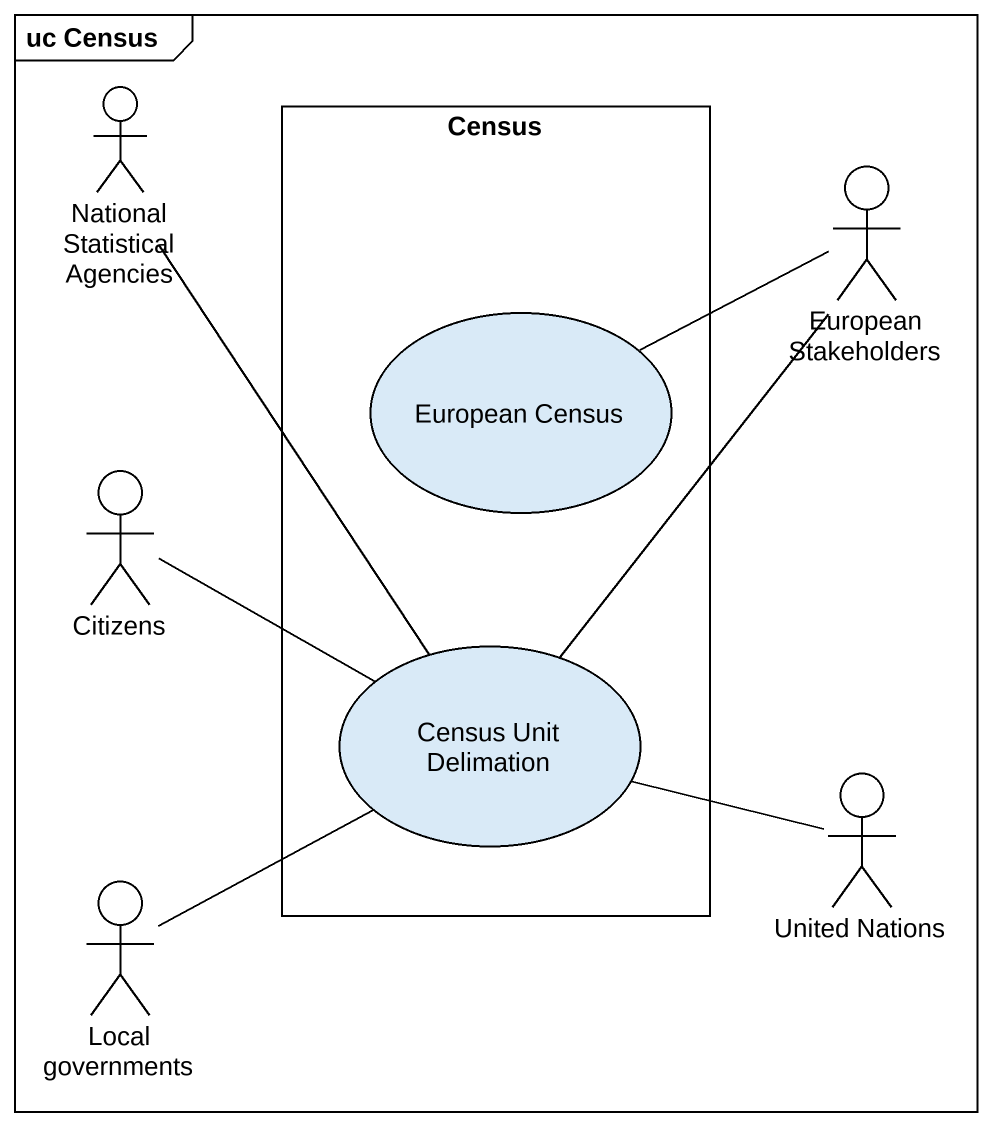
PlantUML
@startuml
mainframe uc Census
actor "National Statistical Agencies" as National_Statistical
rectangle Census {
  usecase "European Census" as European_Census
  usecase "Census Unit Delimation" as Census_Unit_Delimation
}
actor "European Stakeholders" as European_Stakeholders
actor Citizens
actor "United Nations" as United_Nations
actor "Local governments" as Local_governments
National_Statistical -- Census_Unit_Delimation
European_Stakeholders -left- European_Census
European_Stakeholders -- Census_Unit_Delimation
Citizens -right- Census_Unit_Delimation
United_Nations -left- Census_Unit_Delimation
Local_governments -up- Census_Unit_Delimation
@enduml
